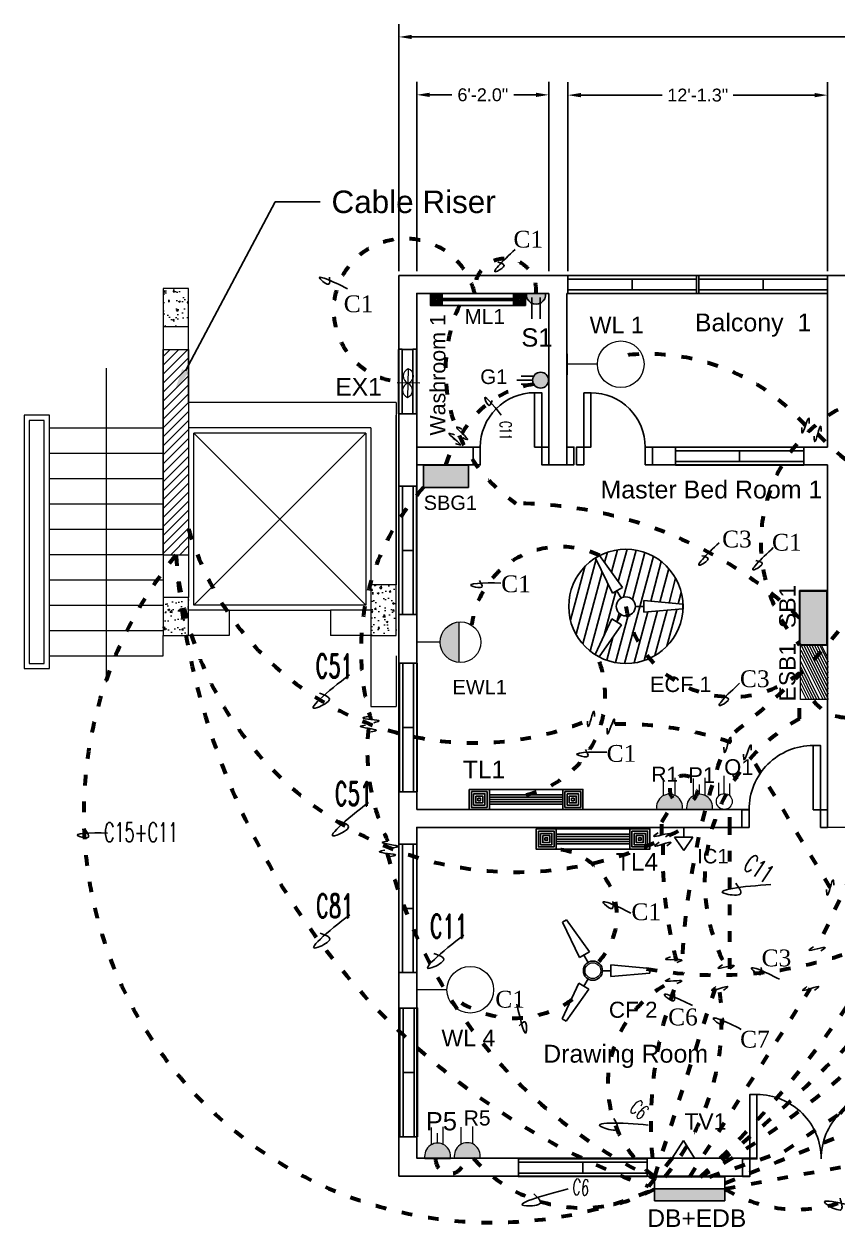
# Model space of a CAD drawing. Header units: inches. Extents: x -2148 to 1165, y -741 to 618.
# Drawn here: x -1122 to -667, y -510 to 163 of the extents above; entities that cross this region are included whole.
import ezdxf
from ezdxf import colors
from ezdxf.entities.mleader import LeaderData, LeaderLine
from ezdxf.math import Vec2, Vec3

# ---------------------------------------------------------------- set-up
doc = ezdxf.new("R2010")
doc.units = ezdxf.units.IN
doc.header["$LTSCALE"] = 0.5
doc.header["$MEASUREMENT"] = 0
doc.linetypes.add('ACAD_ISO03W100', pattern=[30, 12, -18])
for name, color, linetype in [('Component Names', 2, 'Continuous'), ('Doors', 5, 'Continuous'), ('Everything', 7, 'Continuous'), ('High Load Wiring', 130, 'Continuous'), ('Low Load Wiring', 1, 'Continuous'), ('Room Dimension', 7, 'Continuous'), ('Room Name', 7, 'Continuous'), ('Walls', 7, 'Continuous'), ('Window', 7, 'Continuous')]:
    doc.layers.add(name, color=color, linetype=linetype)
doc.layers.add('Electrical Loads and  Legend Sheet', color=6, linetype='Continuous', lineweight=25)
doc.styles.add('JASIM', font='times.ttf')
doc.styles.add('ROMAND', font='romand.shx', dxfattribs={"width": 0.8})
doc.styles.get("Standard").update_dxf_attribs({"font": 'arial.ttf'})
doc.dimstyles.get("Standard").update_dxf_attribs({"dimscale": 40.05, "dimtxt": 0.18, "dimasz": 0.18, "dimexe": 0.18, "dimexo": 0.0625, "dimgap": 0.09, "dimtad": 0, "dimtih": 1, "dimtoh": 1, "dimdec": 1, "dimzin": 0, "dimdsep": 46, "dimlunit": 3, "dimtxsty": 'Standard', "dimcen": 0.09, "dimadec": 0, "dimazin": 0, "dimtfac": 1, "dimtdec": 1, "dimtofl": 0, "dimtmove": 0, "dimatfit": 3, "dimfxl": 1, "dimtolj": 1, "dimtzin": 0, "dimarcsym": 0})
pattern_1 = [(50, (-42186.186, -13667.022), (10.1688703, -0.8896609), [1.0633035, -11.6963387]), (355, (-42186.186, -13667.022), (-1.9671304, 10.6641139), [0.8506428, -9.357071]), (100.4514, (-42185.339, -13667.097), (8.2017475, 9.7744465), [0.903669, -9.9403583]), (46.1842, (-42186.186, -13664.187), (15.130682, -2.346626), [1.594955, -17.544508]), (96.6356, (-42184.925, -13664.382), (13.2510685, 13.8104394), [1.3555034, -14.910535]), (351.1842, (-42186.186, -13664.187), (13.251058, 13.81045), [1.275964, -14.0356064]), (21, (-42184.7685, -13664.896), (8.4625782, -5.7080811), [1.0633035, -11.6963387]), (326, (-42184.768, -13664.896), (3.449574, 10.280728), [0.8506428, -9.357071]), (71.4514, (-42184.063, -13665.371), (11.9121557, 4.5726375), [0.903669, -9.9403583]), (37.5, (-42186.1862, -13667.0224), (0.1723949, 4.71956273), [0, -9.2436519, 0, -9.4988447, 0, -9.3925144]), (7.5, (-42186.186, -13667.0224), (3.72963685, 5.5917248), [0, -5.41575924, 0, -9.0309912, 0, -3.5797885]), (327.5, (-42189.3478, -13667.0224), (7.56820364, -0.319769), [0, -3.54434505, 0, -11.0583566, 0, -14.6735885]), (317.5, (-42190.7655, -13667.0224), (8.2680521, 1.4192264), [0, -4.6076486, 0, -7.343883, 0, -10.4203745])]

# ---------------------------------------------------------------- blocks, each defined once
blk = doc.blocks.new('10')
at = {"layer": 'Electrical Loads and  Legend Sheet'}
blk.add_hatch(color=256, dxfattribs=at).paths.add_polyline_path([(27132.13, -3831.38), (27132.13, -3823.38, 1.138442)])
for p, q in [((27130.46, -3825.65), (27121.48, -3825.65)), ((27132.13, -3831.38), (27132.13, -3823.38)), ((27130.46, -3829.1), (27121.48, -3829.1))]:
    blk.add_line(p, q, dxfattribs=at)
blk.add_arc((27131.61, -3827.38), 4.03, 82.5917, 277.4083, dxfattribs=at)
blk = doc.blocks.new('82')
at = {"layer": 'Electrical Loads and  Legend Sheet'}
for p, q in [((1444.82, -4136.61), (1444.82, -4145.99)), ((1452.32, -4141.3), (1444.82, -4136.61)), ((1452.32, -4141.3), (1444.82, -4145.99))]:
    blk.add_line(p, q, dxfattribs=at)
blk = doc.blocks.new('25')
at = {"layer": 'Electrical Loads and  Legend Sheet'}
for p, q in [((27123.97, -3857.76), (27129.6, -3853.92)), ((27129.6, -3853.92), (27129.6, -3861.59)), ((27123.97, -3857.76), (27129.6, -3861.59)), ((27133.46, -3857.76), (27129.6, -3857.76))]:
    blk.add_line(p, q, dxfattribs=at)
blk = doc.blocks.new('S')
at = {"layer": 'Electrical Loads and  Legend Sheet'}
for p, q in [((27102.47, -3564.52), (27101.37, -3580.67)), ((27104.44, -3564.49), (27102.47, -3564.52)), ((27104.44, -3564.49), (27106.12, -3580.63)), ((27106.12, -3580.63), (27101.37, -3580.67)), ((27103.45, -3584.14), (27103.45, -3580.66)), ((27082.54, -3599.02), (27095.82, -3589.69)), ((27083.52, -3600.72), (27098.17, -3593.81)), ((27095.82, -3589.69), (27098.17, -3593.81)), ((27100.04, -3590.05), (27097.02, -3591.79)), ((27106.86, -3590.05), (27109.88, -3591.79)), ((27111.08, -3589.69), (27108.73, -3593.81)), ((27123.38, -3600.72), (27108.73, -3593.81)), ((27124.36, -3599.02), (27111.08, -3589.69)), ((27082.54, -3599.02), (27083.52, -3600.72)), ((27124.36, -3599.02), (27123.38, -3600.72))]:
    blk.add_line(p, q, dxfattribs=at)
blk.add_circle((27103.45, -3588.08), 3.94, dxfattribs=at)
blk = doc.blocks.new('t')
at = {"layer": 'Electrical Loads and  Legend Sheet'}
blk.add_hatch(color=7, dxfattribs=at).paths.add_polyline_path([(26239.88, -3590.47), (26239.88, -3593.47), (26245.88, -3593.47), (26245.88, -3590.47)])
at = {"layer": 'Electrical Loads and  Legend Sheet', "color": 7}
for p, q in [((26239.88, -3590.47), (26239.88, -3593.47)), ((26245.88, -3590.47), (26239.88, -3590.47)), ((26245.88, -3593.47), (26245.88, -3590.47)), ((26239.88, -3593.47), (26245.88, -3593.47))]:
    blk.add_line(p, q, dxfattribs=at)
blk = doc.blocks.new('2')
at = {"layer": 'Electrical Loads and  Legend Sheet'}
blk.add_hatch(color=256, dxfattribs=at).paths.add_polyline_path([(27131.11, -3604.57), (27131.11, -3606.15), (27140.34, -3606.15), (27140.34, -3604.57)])
blk.add_line((27140.34, -3604.57), (27131.11, -3604.57), dxfattribs=at)
blk.add_lwpolyline([(27131.11, -3602.99), (27140.34, -3602.99), (27140.34, -3606.15), (27131.11, -3606.15), (27131.11, -3602.99)], dxfattribs=at)
blk = doc.blocks.new('*D29')
at = {"layer": 'Defpoints', "color": 0, "linetype": 'Continuous', "lineweight": 15, "transparency": 16777216}
for p in [(-288.5, 156.01), (-912.47, 22.45), (-288.5, 22.45)]:
    blk.add_point(p, dxfattribs=at)
at = {"layer": 'Room Dimension', "color": 0, "linetype": 'Continuous', "lineweight": -2, "transparency": 16777216}
for p, q in [((-912.47, 24.95), (-912.47, 163.22)), ((-288.5, 24.95), (-288.5, 163.22)), ((-905.26, 156.01), (-610.2, 156.01)), ((-295.71, 156.01), (-590.76, 156.01))]:
    blk.add_line(p, q, dxfattribs=at)
at = {"layer": 'Room Dimension', "color": 0, "linetype": 'Continuous', "lineweight": 15, "transparency": 16777216}
for points in [[(-905.26, 157.21), (-905.26, 154.81), (-912.47, 156.01)], [(-295.71, 157.21), (-295.71, 154.81), (-288.5, 156.01)]]:
    blk.add_solid(points, dxfattribs=at)
at = {"layer": 'Room Dimension', "color": 0, "linetype": 'Continuous', "lineweight": 15, "transparency": 16777216, "insert": (-600.48, 156.01), "char_height": 7.209, "attachment_point": 5}
blk.add_mtext("\\A1;52'", dxfattribs=at)
blk = doc.blocks.new('*D30')
at = {"layer": 'Defpoints', "color": 0, "linetype": 'Continuous', "lineweight": 15, "transparency": 16777216}
for p in [(-672.48, 123.44), (-817.81, 22.43), (-672.48, 22.45)]:
    blk.add_point(p, dxfattribs=at)
at = {"layer": 'Room Dimension', "color": 0, "linetype": 'Continuous', "lineweight": -2, "transparency": 16777216}
for p, q in [((-817.81, 24.93), (-817.81, 130.65)), ((-672.48, 24.95), (-672.48, 130.65)), ((-810.6, 123.44), (-764.99, 123.44)), ((-679.69, 123.44), (-725.3, 123.44))]:
    blk.add_line(p, q, dxfattribs=at)
at = {"layer": 'Room Dimension', "color": 0, "linetype": 'Continuous', "lineweight": 15, "transparency": 16777216}
for points in [[(-810.6, 124.64), (-810.6, 122.24), (-817.81, 123.44)], [(-679.69, 124.64), (-679.69, 122.24), (-672.48, 123.44)]]:
    blk.add_solid(points, dxfattribs=at)
at = {"layer": 'Room Dimension', "color": 0, "linetype": 'Continuous', "lineweight": 15, "transparency": 16777216, "insert": (-745.15, 123.44), "char_height": 7.209, "attachment_point": 5}
blk.add_mtext('\\A1;12\'-1.3"', dxfattribs=at)
blk = doc.blocks.new('*D34')
at = {"layer": 'Defpoints', "color": 0, "linetype": 'Continuous', "lineweight": 15, "transparency": 16777216}
for p in [(-828.47, 123.6), (-902.47, 22.45), (-828.47, 22.45)]:
    blk.add_point(p, dxfattribs=at)
at = {"layer": 'Room Dimension', "color": 0, "linetype": 'Continuous', "lineweight": -2, "transparency": 16777216}
for p, q in [((-902.47, 24.95), (-902.47, 130.81)), ((-828.47, 24.95), (-828.47, 130.81)), ((-895.26, 123.6), (-882.87, 123.6)), ((-835.68, 123.6), (-848.06, 123.6))]:
    blk.add_line(p, q, dxfattribs=at)
at = {"layer": 'Room Dimension', "color": 0, "linetype": 'Continuous', "lineweight": 15, "transparency": 16777216}
for points in [[(-895.26, 124.8), (-895.26, 122.4), (-902.47, 123.6)], [(-835.68, 124.8), (-835.68, 122.4), (-828.47, 123.6)]]:
    blk.add_solid(points, dxfattribs=at)
at = {"layer": 'Room Dimension', "color": 0, "linetype": 'Continuous', "lineweight": 15, "transparency": 16777216, "insert": (-865.47, 123.6), "char_height": 7.209, "attachment_point": 5}
blk.add_mtext('\\A1;6\'-2.0"', dxfattribs=at)

msp = doc.modelspace()

# ---------------------------------------------------------------- hatches: boundary and pattern name
at = {"layer": 'Electrical Loads and  Legend Sheet', "lineweight": 13, "true_color": 0xf8991e}
h = msp.add_hatch(dxfattribs=at)
h.set_pattern_fill('ANSI31', color=30, scale=28.35476, style=0)
h.set_pattern_definition([(45, (25408.9336, 10405.6777), (-2.5062304, 2.5062304), [])])
h.paths.add_polyline_path([(-1030.16, -19), (-1044.34, -19), (-1044.34, -133.94), (-1030.16, -133.94)])
at = {"layer": 'Electrical Loads and  Legend Sheet'}
msp.add_hatch(color=256, dxfattribs=at).paths.add_polyline_path([(-828.67, -36.09, 1), (-837.58, -36.09, 1)])
at = {"layer": 'Electrical Loads and  Legend Sheet', "linetype": 'Continuous', "lineweight": 15, "true_color": 0xffffff}
h = msp.add_hatch(color=7, dxfattribs=at)
h.dxf.hatch_style = 1
h.paths.add_polyline_path([(-898.7, -83.66), (-898.7, -96.29), (-873.73, -96.29), (-873.73, -83.66)])
at = {"layer": 'Electrical Loads and  Legend Sheet'}
h = msp.add_hatch(dxfattribs=at)
h.set_pattern_fill('ANSI31', color=253, scale=40.679878, angle=30, style=0)
h.set_pattern_definition([(75, (-37140.909, 3698.7174), (-4.91171814, 1.3160909), [])])
h.paths.add_polyline_path([(-800.1, -134.28), (-787.26, -152.13), (-790.38, -153.95), (-788.03, -158.06, -0.57735), (-780.04, -162.71), (-775.32, -162.73), (-775.32, -159.45), (-753.41, -161.49, 0.549835)])
h.paths.add_polyline_path([(-753.42, -164.16), (-775.31, -165.88), (-775.32, -162.73), (-780.04, -162.71, -0.57735), (-788.07, -167.3), (-790.45, -171.39), (-787.74, -173), (-800.33, -190.99, 0.549855)])
h.paths.add_polyline_path([(-788.07, -167.3, -0.266869), (-790.72, -162.69, -0.26903), (-788.03, -158.06), (-790.38, -153.95), (-792.82, -155.37), (-802.41, -135.6, 0.257886), (-817.38, -162.69, 0.255723), (-802.63, -189.64), (-793.28, -169.72), (-790.45, -171.39)])
at = {"layer": 'Electrical Loads and  Legend Sheet', "lineweight": 13}
h = msp.add_hatch(dxfattribs=at)
h.set_pattern_fill('AR-CONC', color=0, scale=1.417738, style=0)
h.set_pattern_definition(pattern_1)
h.paths.add_polyline_path([(-1030.16, -157.81), (-1044.34, -157.81), (-1044.34, -179.08), (-1030.16, -179.08)])
at = {"layer": 'Electrical Loads and  Legend Sheet', "linetype": 'Continuous', "lineweight": 15}
h = msp.add_hatch(color=6, dxfattribs=at)
h.dxf.hatch_style = 1
h.paths.add_polyline_path([(-878.86, -171.41, 0.390879), (-889.34, -182.76, 0.390879), (-878.86, -194.12)])
h = msp.add_hatch(color=6, dxfattribs=at)
h.dxf.hatch_style = 1
h.paths.add_polyline_path([(-753.83, -276.41, 1.207935), (-768.12, -276.41)])
h = msp.add_hatch(color=6, dxfattribs=at)
h.dxf.hatch_style = 1
h.paths.add_polyline_path([(-736.96, -276.47, 1.207935), (-751.25, -276.47)])
h = msp.add_hatch(color=6, dxfattribs=at)
h.dxf.hatch_style = 1
h.paths.add_polyline_path([(-883.64, -471.72, 1.207935), (-897.93, -471.72)])
h = msp.add_hatch(color=6, dxfattribs=at)
h.dxf.hatch_style = 1
h.paths.add_polyline_path([(-867.03, -471.52, 1.207935), (-881.32, -471.52)])
at = {"layer": 'Walls', "lineweight": 13}
h = msp.add_hatch(dxfattribs=at)
h.set_pattern_fill('AR-CONC', color=0, scale=1.417738, style=0)
h.set_pattern_definition(pattern_1)
h.paths.add_polyline_path([(-1030.16, 15.15), (-1044.34, 15.15), (-1044.34, -6.12), (-1030.16, -6.12)])
h = msp.add_hatch(dxfattribs=at)
h.set_pattern_fill('AR-CONC', color=0, scale=1.417738, style=0)
h.set_pattern_definition(pattern_1)
h.paths.add_polyline_path([(-913.91, -150.73), (-928.09, -150.73), (-928.09, -179.08), (-913.91, -179.08)])

# ---------------------------------------------------------------- linework, layer by layer
at = {"layer": 'Doors', "color": 5}
for p, q in [((-836.47, -73.55), (-836.47, -43.12)), ((-828.47, -73.55), (-836.47, -73.55)), ((-828.47, -83.44), (-828.47, -73.55)), ((-672.44, -276.51), (-676.44, -276.51)), ((-676.44, -276.51), (-676.44, -286.41)), ((-672.44, -286.41), (-672.44, -276.51)), ((-676.44, -286.41), (-672.44, -286.41))]:
    msp.add_line(p, q, dxfattribs=at)
for points in [[(-866.9, -73.64, -0.415066), (-836.47, -43.12), (-832.47, -43.12), (-832.47, -73.55), (-832.47, -83.44), (-828.47, -83.44), (-818.5, -83.44)], [(-680.44, -240.52), (-680.44, -276.51), (-676.44, -276.51), (-676.44, -240.52), (-680.44, -240.52, 0.414214), (-716.44, -276.51)], [(-712.02, -435.92), (-712.02, -471.91), (-716.02, -471.91), (-716.02, -435.92), (-712.02, -435.92, -0.414214), (-676.02, -471.91)], [(-640.09, -435.92), (-640.09, -471.91), (-636.09, -471.91), (-636.09, -435.92), (-640.09, -435.92, 0.414214), (-676.09, -471.91)]]:
    msp.add_lwpolyline(points, format="xyb", dxfattribs=at)
for points in [[(-808.97, -43.13), (-804.97, -43.13), (-804.97, -73.56), (-812.97, -73.56), (-812.97, -83.46), (-808.97, -83.46), (-808.97, -73.56)], [(-866.9, -73.64), (-870.9, -73.64), (-870.9, -83.53), (-866.9, -83.53)], [(-818.5, -83.44), (-818.5, -73.55), (-814.5, -73.55), (-814.5, -83.44)], [(-774.54, -73.56), (-770.54, -73.56), (-770.54, -83.46), (-774.54, -83.46)], [(-716.4, -286.51), (-716.4, -276.62), (-720.4, -276.62), (-720.4, -286.51)], [(-720.02, -481.81), (-720.02, -471.91), (-716.02, -471.91), (-716.02, -481.81)]]:
    msp.add_lwpolyline(points, close=True, dxfattribs=at)
msp.add_arc((-804.97, -73.56), 30.43, 359.83338, 90, dxfattribs=at)
at = {"layer": 'Electrical Loads and  Legend Sheet'}
for p, q in [((-902.47, 12.45), (-828.47, 12.45)), ((-888.16, 9.66), (-848.29, 9.66)), ((-888.16, 9.55), (-848.29, 9.55)), ((-888.16, 9.44), (-848.29, 9.44)), ((-888.16, 9.33), (-848.29, 9.33)), ((-888.16, 9.11), (-848.29, 9.11)), ((-888.16, 8.89), (-848.29, 8.89)), ((-888.16, 8.78), (-848.29, 8.78)), ((-888.16, 8.66), (-848.29, 8.66)), ((-888.16, 8.55), (-848.29, 8.55)), ((-888.16, 8.55), (-848.29, 8.55)), ((-837.58, -36.09), (-846.39, -36.09)), ((-836.99, -33.79), (-843.96, -33.79)), ((-836.99, -38.39), (-843.96, -38.39))]:
    msp.add_line(p, q, dxfattribs=at)
at = {"layer": 'Electrical Loads and  Legend Sheet', "color": 6, "linetype": 'Continuous', "lineweight": 15}
for p, q in [((-818.22, -21.33), (-818.22, -33.07)), ((-907.31, -29.8), (-907.6, -45.76)), ((-801.29, -27.2), (-818.22, -27.2)), ((-900.82, -37.84), (-913.39, -37.61)), ((-878.86, -171.41), (-878.86, -194.12)), ((-902.42, -177.63), (-902.42, -187.89)), ((-889.34, -182.76), (-902.42, -182.76)), ((-671.99, -214.79), (-687.21, -184.33)), ((-673.48, -214.79), (-687.21, -187.3)), ((-671.99, -211.82), (-685.73, -184.33)), ((-671.99, -208.85), (-684.25, -184.33)), ((-671.99, -205.88), (-682.76, -184.33)), ((-671.99, -205.88), (-682.76, -184.33)), ((-671.99, -202.92), (-681.28, -184.33)), ((-671.99, -199.95), (-679.8, -184.33)), ((-671.99, -196.98), (-678.31, -184.33)), ((-671.99, -194.01), (-676.83, -184.33)), ((-671.99, -194.01), (-676.83, -184.33)), ((-672.46, -191.04), (-675.82, -184.33)), ((-676.91, -214.79), (-687.68, -193.23)), ((-674.96, -214.79), (-687.21, -190.27)), ((-678.4, -214.79), (-687.68, -196.2)), ((-679.88, -214.79), (-687.68, -199.17)), ((-681.36, -214.79), (-687.68, -202.14)), ((-682.84, -214.79), (-687.68, -205.11)), ((-684.33, -214.79), (-687.68, -208.07)), ((-764.54, -258.98), (-764.54, -268.72)), ((-757.98, -258.67), (-757.98, -268.43)), ((-747.67, -259.05), (-747.67, -268.78)), ((-744.1, -267.84), (-744.1, -262.36)), ((-741.11, -258.73), (-741.11, -268.49)), ((-733.62, -261.39), (-733.62, -268.93)), ((-730.29, -267.43), (-730.29, -257.52)), ((-727.4, -261.8), (-727.4, -268.5)), ((-768.12, -276.41), (-753.83, -276.41)), ((-751.25, -276.47), (-736.96, -276.47)), ((-902.47, -371.38), (-902.47, -383.12)), ((-885.54, -377.25), (-902.47, -377.25)), ((-894.35, -454.3), (-894.35, -464.03)), ((-890.78, -463.1), (-890.78, -457.61)), ((-887.79, -453.98), (-887.79, -463.74)), ((-877.74, -454.1), (-877.74, -463.83)), ((-871.18, -453.79), (-871.18, -463.54)), ((-897.93, -471.72), (-883.64, -471.72)), ((-881.32, -471.52), (-867.03, -471.52))]:
    msp.add_line(p, q, dxfattribs=at)
at = {"layer": 'Electrical Loads and  Legend Sheet', "color": 6}
for p, q in [((-861.82, -265.14), (-820.73, -265.14)), ((-861.82, -268.11), (-820.73, -268.11)), ((-861.82, -269.44), (-820.73, -269.44)), ((-861.82, -270.78), (-820.73, -270.78)), ((-861.82, -270.78), (-820.73, -270.78)), ((-861.82, -272.11), (-820.73, -272.11)), ((-861.82, -273.44), (-820.73, -273.44)), ((-861.82, -276.41), (-820.73, -276.41)), ((-824.34, -287.27), (-783.25, -287.27)), ((-824.34, -290.24), (-783.25, -290.24)), ((-824.34, -291.57), (-783.25, -291.57)), ((-824.34, -292.91), (-783.25, -292.91)), ((-824.34, -292.91), (-783.25, -292.91)), ((-824.34, -294.24), (-783.25, -294.24)), ((-824.34, -295.57), (-783.25, -295.57)), ((-824.34, -298.54), (-783.25, -298.54))]:
    msp.add_line(p, q, dxfattribs=at)
at = {"layer": 'Electrical Loads and  Legend Sheet', "color": 252}
msp.add_lwpolyline([(-894.8, 12.43), (-841.65, 12.43), (-841.65, 5.79), (-894.8, 5.79), (-894.8, 12.43)], dxfattribs=at)
for points in [[(-894.8, 12.43), (-888.16, 12.43), (-888.16, 5.79), (-894.8, 5.79)], [(-894.25, 11.88), (-888.71, 11.88), (-888.71, 6.34), (-894.25, 6.34)], [(-893.69, 11.32), (-889.26, 11.32), (-889.26, 6.89), (-893.69, 6.89)], [(-893.14, 10.77), (-889.82, 10.77), (-889.82, 7.45), (-893.14, 7.45)], [(-892.59, 10.22), (-890.37, 10.22), (-890.37, 8), (-892.59, 8)], [(-892.03, 9.66), (-890.93, 9.66), (-890.93, 8.55), (-892.03, 8.55)], [(-841.65, 12.43), (-848.29, 12.43), (-848.29, 5.79), (-841.65, 5.79)], [(-842.2, 11.88), (-847.74, 11.88), (-847.74, 6.34), (-842.2, 6.34)], [(-842.75, 11.32), (-847.18, 11.32), (-847.18, 6.89), (-842.75, 6.89)], [(-843.31, 10.77), (-846.63, 10.77), (-846.63, 7.45), (-843.31, 7.45)], [(-843.86, 10.22), (-846.08, 10.22), (-846.08, 8), (-843.86, 8)], [(-844.42, 9.66), (-845.52, 9.66), (-845.52, 8.55), (-844.42, 8.55)]]:
    msp.add_lwpolyline(points, close=True, dxfattribs=at)
at = {"layer": 'Electrical Loads and  Legend Sheet', "color": 0, "lineweight": 13}
msp.add_lwpolyline([(-1122.32, -55.74), (-1122.32, -197.51), (-1108.14, -197.51), (-1108.14, -55.74)], close=True, dxfattribs=at)
at = {"layer": 'Electrical Loads and  Legend Sheet', "color": 6, "linetype": 'Continuous', "lineweight": 15}
for points in [[(-672.48, -154.12), (-672.48, -184.27), (-687.73, -184.27), (-687.73, -154.12)], [(-687.68, -214.79), (-687.68, -184.33), (-672.46, -184.33), (-672.46, -214.79)]]:
    msp.add_lwpolyline(points, close=True, dxfattribs=at)
at = {"layer": 'Electrical Loads and  Legend Sheet', "color": 6}
for points in [[(-873.09, -265.14), (-861.82, -265.14), (-861.82, -276.41), (-873.09, -276.41)], [(-871.86, -266.37), (-863.05, -266.37), (-863.05, -275.18), (-871.86, -275.18)], [(-870.63, -267.6), (-864.28, -267.6), (-864.28, -273.95), (-870.63, -273.95)], [(-869.4, -268.83), (-865.51, -268.83), (-865.51, -272.72), (-869.4, -272.72)], [(-820.73, -265.14), (-809.45, -265.14), (-809.45, -276.41), (-820.73, -276.41)], [(-819.5, -266.37), (-810.68, -266.37), (-810.68, -275.18), (-819.5, -275.18)], [(-818.27, -267.6), (-811.91, -267.6), (-811.91, -273.95), (-818.27, -273.95)], [(-817.04, -268.83), (-813.14, -268.83), (-813.14, -272.72), (-817.04, -272.72)], [(-868.18, -270.06), (-866.73, -270.06), (-866.73, -271.49), (-868.18, -271.49)], [(-815.81, -270.06), (-814.37, -270.06), (-814.37, -271.49), (-815.81, -271.49)], [(-835.61, -287.27), (-824.34, -287.27), (-824.34, -298.54), (-835.61, -298.54)], [(-834.38, -288.5), (-825.57, -288.5), (-825.57, -297.31), (-834.38, -297.31)], [(-783.25, -287.27), (-771.97, -287.27), (-771.97, -298.54), (-783.25, -298.54)], [(-782.02, -288.5), (-773.2, -288.5), (-773.2, -297.31), (-782.02, -297.31)], [(-833.16, -289.73), (-826.8, -289.73), (-826.8, -296.08), (-833.16, -296.08)], [(-831.93, -290.96), (-828.03, -290.96), (-828.03, -294.85), (-831.93, -294.85)], [(-830.7, -292.19), (-829.26, -292.19), (-829.26, -293.62), (-830.7, -293.62)], [(-780.79, -289.73), (-774.43, -289.73), (-774.43, -296.08), (-780.79, -296.08)], [(-779.56, -290.96), (-775.66, -290.96), (-775.66, -294.85), (-779.56, -294.85)], [(-778.33, -292.19), (-776.89, -292.19), (-776.89, -293.62), (-778.33, -293.62)]]:
    msp.add_lwpolyline(points, close=True, dxfattribs=at)
at = {"layer": 'Electrical Loads and  Legend Sheet', "color": 6, "linetype": 'Continuous', "lineweight": 15}
for centre, radius in [((-788.25, -27.2), 13.04), ((-877.95, -182.76), 11.39), ((-730.29, -271.88), 4.45), ((-803.84, -366.59), 4.41), ((-872.5, -377.25), 13.04)]:
    msp.add_circle(centre, radius, dxfattribs=at)
at = {"layer": 'Electrical Loads and  Legend Sheet'}
msp.add_circle((-833.12, -36.09), 4.46, dxfattribs=at)
at = {"layer": 'Electrical Loads and  Legend Sheet', "color": 253}
msp.add_circle((-785.38, -162.69), 32, dxfattribs=at)
at = {"layer": 'Electrical Loads and  Legend Sheet', "color": 6, "linetype": 'Continuous', "lineweight": 15}
for centre, radius, start, end in [((-905.75, -33.82), 4.31, 111.212, 246.67068), ((-908.42, -33.77), 4.12, 283.48106, 74.40162), ((-906.25, -41.79), 4.19, 106.72493, 251.15775), ((-909.18, -41.74), 4.32, 291.41265, 66.47002), ((-760.98, -275.05), 7.27, 349.23995, 190.76005), ((-744.1, -275.11), 7.27, 349.23995, 190.76005), ((-890.78, -470.37), 7.27, 349.23995, 190.76005), ((-874.17, -470.17), 7.27, 349.23995, 190.76005)]:
    msp.add_arc(centre, radius, start, end, dxfattribs=at)
at = {"layer": 'High Load Wiring', "color": 4, "linetype": 'ACAD_ISO03W100', "lineweight": 60}
for points in [[(-886.12, -83.61), (-881.19, -69.09)], [(-670.98, -320.09), (-715.26, -246.81)], [(-765.3, -290.66), (-765.3, -283.38), (-760.83, -276.41)], [(-727.12, -286.67), (-727.12, -276.41)], [(-727.12, -365.53), (-727.12, -286.67)], [(-738.57, -481.95), (-696.52, -467.56), (-665.55, -446.46), (-612.41, -387.19), (-580.68, -345.54), (-569.62, -345.54), (-546.75, -349.96), (-525.72, -349.96)], [(-769.25, -481.95), (-735, -375.48)], [(-730.01, -488.67), (-645.03, -472.73), (-564.13, -457.55), (-542.66, -444.68)], [(-759.4, -471.54), (-772.8, -487.31)]]:
    msp.add_lwpolyline(points, dxfattribs=at)
for centre, radius, start, end in [((-828.9, -93.29), 55.5, 98.37515, 150.33559), ((-797.74, -187.29), 135.99, 137.94007, 196.51772), ((-870.28, -72.43), 166.68, 196.415, 293.09546), ((-860.14, -278.74), 228.77, 140.73198, 293.41063), ((-846.89, -120.56), 190.83, 184.01954, 299.48242), ((-632.45, -106.63), 405.73, 183.85903, 249.76093), ((-787.68, -416.54), 187.89, 70.98788, 91.22439), ((-813.74, -243.72), 116.42, 173.71038, 205.60521), ((-753.02, -265.28), 7.84, 314.65925, 225.34075), ((-532.02, -301.73), 232.77, 178.54958, 195.01988), ((-649.69, -232.32), 277.85, 194.29921, 244.5139), ((-1000.96, -36.54), 514.45, 300.02643, 325.13307), ((-731.52, -430.21), 64.03, 120.51468, 233.89714), ((-2163.53, 3094.85), 3856.66, 291.82058, 293.70116), ((-689.4, -422.9), 77.3, 238.30447, 321.28233), ((-883.93, -472.21), 7.98, 175.64838, 3.64706), ((-809.51, -417.85), 81.46, 221.3847, 299.61498)]:
    msp.add_arc(centre, radius, start, end, dxfattribs=at)
at = {"layer": 'High Load Wiring', "color": 4, "ltscale": 0.3}
for points in [[(-860.22, -47.48), (-860.71, -48.83), (-861.81, -51.88), (-867.42, -40.79), (-859.56, -49.87), (-855.15, -55.74)], [(-956.89, -211.31), (-954.16, -212.3), (-947.98, -214.53), (-970.42, -225.89), (-952.05, -209.97), (-940.16, -201.04)], [(-946.14, -282.76), (-943.41, -283.74), (-937.23, -285.97), (-959.67, -297.33), (-941.3, -281.42), (-929.41, -272.49)], [(-1087.66, -288.1), (-1086.72, -289.63), (-1084.6, -293.06), (-1099.73, -289.93), (-1084.81, -289.32), (-1075.69, -289.58)], [(-723.91, -317.64), (-722.18, -319.98), (-718.28, -325.27), (-743.26, -322.25), (-719.13, -319.22), (-704.29, -318.4)], [(-956.62, -345.51), (-953.88, -346.5), (-947.7, -348.73), (-970.15, -360.09), (-951.77, -344.17), (-939.88, -335.24)], [(-892.82, -356.92), (-890.08, -357.9), (-883.9, -360.13), (-906.34, -371.5), (-887.97, -355.58), (-876.08, -346.65)], [(-792.04, -449.3), (-790.69, -451.85), (-787.64, -457.64), (-811.76, -450.95), (-787.58, -451.56), (-772.86, -452.96)], [(-836.95, -491.44), (-834.85, -493.43), (-830.11, -497.93), (-855.09, -499.32), (-832, -492.15), (-817.6, -488.76)], [(-665.43, -493.96), (-664.63, -496.74), (-662.82, -503.02), (-685.07, -491.57), (-661.52, -497.08), (-647.39, -501.44)]]:
    msp.add_open_spline(points, degree=3, knots=[0, 0, 0, 0, 2.84987, 6.438032, 19.008, 19.008, 19.008, 19.008], dxfattribs=at)
at = {"layer": 'High Load Wiring', "color": 4, "linetype": 'ByBlock'}
for points in [[(-880.75, -71.47), (-877.93, -72.4), (-884.34, -65.84), (-881.36, -66.75)], [(-876.83, -68.23), (-874.07, -69.34), (-880.06, -62.39), (-877.15, -63.48)], [(-802.91, -224.37), (-803.23, -221.41), (-806.55, -229.96), (-806.95, -226.87)], [(-929.71, -224.26), (-932.56, -225.1), (-923.55, -226.84), (-926.52, -227.79)], [(-791.7, -228.69), (-791.83, -225.73), (-795.68, -234.05), (-795.89, -230.94)], [(-931.08, -229.16), (-933.97, -229.82), (-925.1, -232.11), (-928.11, -232.87)], [(-726.47, -238.9), (-726.79, -235.95), (-730.12, -244.49), (-730.52, -241.41)], [(-715.26, -243.23), (-715.39, -240.26), (-719.24, -248.58), (-719.45, -245.48)], [(-763.11, -291.7), (-760.7, -289.96), (-769.77, -291.3), (-767.28, -289.42)], [(-915.81, -297.78), (-912.9, -297.15), (-921.76, -294.76), (-918.73, -294.03)], [(-762.47, -296.74), (-760.17, -294.86), (-769.14, -296.76), (-766.78, -294.73)], [(-917.23, -302.66), (-914.37, -301.85), (-923.36, -300.02), (-920.39, -299.1)], [(-669, -318.7), (-669.31, -315.75), (-672.64, -324.29), (-673.04, -321.21)], [(-760.41, -358.91), (-763.15, -360.07), (-754, -360.78), (-756.84, -362.06)], [(-727.12, -365.53), (-724.71, -363.79), (-733.78, -365.13), (-731.3, -363.25)], [(-760.56, -370.93), (-763.22, -372.26), (-754.05, -372.4), (-756.8, -373.85)], [(-730.69, -377.49), (-728.39, -375.61), (-737.36, -377.5), (-735, -375.48)]]:
    msp.add_spline(points, degree=3, dxfattribs=at)
at = {"layer": 'Low Load Wiring', "color": 244, "linetype": 'ACAD_ISO03W100', "lineweight": 60, "true_color": 0x991b1e}
msp.add_lwpolyline([(-688.12, -225.61), (-688.12, -215.56)], dxfattribs=at)
at = {"layer": 'Low Load Wiring', "color": 240, "linetype": 'ACAD_ISO03W100', "lineweight": 60, "true_color": 0xed1f24}
msp.add_lwpolyline([(-749.63, -481.95), (-681.99, -376.59)], dxfattribs=at)
for centre, radius, start, end in [((-908.95, 3.03), 40.08, 13.59498, 264.64723), ((-852.85, 14.63), 17.28, 352.73794, 187.32183), ((-796.63, -30.73), 89.75, 155.99067, 235.91357), ((-772.86, -138.26), 116.79, 41.0719, 97.01654), ((-623.9, -127.18), 85.93, 69.94132, 221.63166), ((-551.08, 57.1), 176.98, 224.19279, 269.16267), ((-848.93, -338.99), 233.94, 46.57547, 89.51031), ((-821.86, -179.61), 50.29, 64.35255, 172.50945), ((141.4, -714.8), 895.47, 140.91422, 156.2703), ((-726, -153.2), 60.14, 189.07887, 309.0341), ((-661.28, -200.89), 24.02, 217.64808, 31.14754), ((-853.82, -212.62), 56.9, 282.74441, 23.07908), ((-827.76, -335.78), 37.4, 316.63242, 84.76025), ((-734.35, -147.36), 221.7, 259.75745, 316.09107), ((-847.82, -337.63), 55.48, 237.68754, 305.84883)]:
    msp.add_arc(centre, radius, start, end, dxfattribs=at)
at = {"layer": 'Low Load Wiring', "color": 244, "linetype": 'ACAD_ISO03W100', "lineweight": 60, "true_color": 0x991b1e}
for centre, radius, start, end in [((-939.16, 45.87), 351.96, 307.63268, 324.56956), ((-333.26, -382.17), 421.19, 161.48657, 177.55096), ((-548.14, -452.06), 223.28, 160.43846, 187.99732)]:
    msp.add_arc(centre, radius, start, end, dxfattribs=at)
at = {"layer": 'Low Load Wiring', "color": 242, "linetype": 'ACAD_ISO03W100', "lineweight": 60, "true_color": 0xcd2027}
for centre, radius, start, end in [((-637.56, -316.15), 103.71, 119.18345, 207.7803), ((-1211.66, 124.59), 766.18, 307.66129, 326.24663), ((-1113.6, -81.27), 545.43, 312.72526, 329.70955), ((-867.23, -394.72), 135.51, 319.93152, 7.68765)]:
    msp.add_arc(centre, radius, start, end, dxfattribs=at)
at = {"layer": 'Low Load Wiring', "color": 242, "ltscale": 0.3, "true_color": 0xcd2027}
for points in [[(-857.06, 29.91), (-855.33, 29.45), (-851.43, 28.4), (-864.58, 20.28), (-854.16, 30.98), (-847.35, 37.07)], [(-951.35, 21.59), (-951.17, 19.81), (-950.76, 15.8), (-963.02, 25.2), (-949.32, 19.26), (-941.21, 15.06)], [(-742.85, -134.33), (-741.13, -134.79), (-737.23, -135.83), (-750.37, -143.96), (-739.96, -133.26), (-733.15, -127.17)], [(-712.54, -136.99), (-710.81, -137.45), (-706.91, -138.49), (-720.05, -146.62), (-709.64, -135.91), (-702.83, -129.83)], [(-867.36, -148.17), (-866.43, -149.7), (-864.31, -153.13), (-879.44, -150), (-864.52, -149.39), (-855.39, -149.65)], [(-731.41, -212.9), (-729.68, -213.36), (-725.78, -214.4), (-738.92, -222.53), (-728.51, -211.83), (-721.7, -205.74)], [(-808.02, -242.84), (-807.09, -244.36), (-804.97, -247.8), (-820.1, -244.66), (-805.18, -244.05), (-796.05, -244.32)], [(-792.66, -327.87), (-792.48, -329.65), (-792.07, -333.66), (-804.33, -324.26), (-790.63, -330.2), (-782.52, -334.4)], [(-709.57, -364.81), (-709.39, -366.59), (-708.98, -370.6), (-721.24, -361.2), (-707.54, -367.14), (-699.43, -371.34)], [(-758.25, -379.62), (-758.07, -381.4), (-757.65, -385.41), (-769.92, -376.01), (-756.22, -381.95), (-748.11, -386.15)], [(-845.12, -397.42), (-843.85, -396.17), (-840.96, -393.34), (-840.67, -408.79), (-844.57, -394.38), (-846.34, -385.42)], [(-730.92, -392.93), (-730.74, -394.71), (-730.33, -398.72), (-742.59, -389.32), (-728.89, -395.26), (-720.78, -399.46)]]:
    msp.add_open_spline(points, degree=3, knots=[0, 0, 0, 0, 2.84987, 6.438032, 19.008, 19.008, 19.008, 19.008], dxfattribs=at)
at = {"layer": 'Low Load Wiring', "color": 242, "linetype": 'ByBlock', "true_color": 0xcd2027}
for points in [[(-682.75, -60.27), (-682.88, -57.3), (-686.73, -65.62), (-686.94, -62.52)], [(-675.99, -64.88), (-676.31, -61.92), (-679.63, -70.47), (-680.03, -67.38)], [(-676.17, -355.48), (-673.76, -353.74), (-682.83, -355.08), (-680.35, -353.2)], [(-679.74, -377.49), (-677.44, -375.61), (-686.41, -377.5), (-684.05, -375.48)]]:
    msp.add_spline(points, degree=3, dxfattribs=at)
at = {"layer": 'Walls'}
for p, q in [((-672.48, 22.45), (-803.12, 22.45)), ((-902.47, 12.45), (-902.47, -56.88)), ((-902.47, -276.41), (-902.47, 12.45)), ((-828.47, 12.45), (-828.47, -56.88)), ((-672.48, 12.45), (-818.47, 12.45)), ((-818.47, 12.45), (-818.47, -56.88)), ((-672.48, -56.88), (-672.48, 12.45)), ((-828.47, -56.88), (-828.47, -73.55)), ((-818.47, -56.88), (-818.5, -73.55)), ((-672.48, -66.88), (-672.48, -56.88)), ((-902.47, -66.88), (-902.47, -276.41)), ((-672.48, -73.55), (-672.48, -66.88)), ((-770.54, -73.56), (-672.48, -73.55)), ((-672.65, -69.93), (-672.48, -69.93)), ((-774.54, -83.55), (-672.48, -83.55)), ((-672.48, -276.41), (-672.48, -83.55)), ((-672.63, -241.78), (-672.61, -241.82)), ((-902.47, -276.41), (-716.44, -276.41)), ((-672.44, -286.41), (-662.48, -286.3))]:
    msp.add_line(p, q, dxfattribs=at)
at = {"layer": 'Walls', "color": 0, "lineweight": 13}
for p, q in [((-1044.34, -6.12), (-1044.34, -157.81)), ((-1030.16, -48.65), (-1030.16, -6.12)), ((-1076.24, -205.14), (-1076.24, -29.38)), ((-913.91, -48.65), (-1030.16, -48.65)), ((-913.91, -48.65), (-913.91, -55.74)), ((-1108.14, -62.83), (-1044.34, -62.83)), ((-928.09, -62.83), (-1030.16, -62.83)), ((-1030.16, -62.83), (-1030.16, -157.81)), ((-1027.33, -162.07), (-1027.33, -65.66)), ((-1027.33, -162.07), (-930.92, -65.66)), ((-1027.33, -65.66), (-930.92, -162.07)), ((-930.92, -65.66), (-1027.33, -65.66)), ((-930.92, -65.66), (-930.92, -162.07)), ((-928.09, -62.83), (-928.09, -150.73)), ((-1108.14, -77), (-1044.34, -77)), ((-1108.14, -91.18), (-1044.34, -91.18)), ((-1108.14, -105.36), (-1044.34, -105.36)), ((-1108.14, -119.53), (-1044.34, -119.53)), ((-1108.14, -133.71), (-1044.34, -133.71)), ((-1108.14, -147.89), (-1044.34, -147.89)), ((-1108.14, -162.07), (-1044.34, -162.07)), ((-1007.48, -164.9), (-1030.16, -164.9)), ((-930.92, -162.07), (-1027.33, -162.07)), ((-1007.48, -164.9), (-950.77, -164.9)), ((-1007.48, -164.9), (-1007.48, -179.08)), ((-950.77, -164.9), (-950.77, -179.08)), ((-928.09, -164.9), (-950.77, -164.9)), ((-1108.14, -176.24), (-1044.34, -176.24)), ((-1044.34, -190.42), (-1044.34, -179.08)), ((-1007.48, -179.08), (-1030.16, -179.08)), ((-928.09, -179.08), (-950.77, -179.08)), ((-928.09, -179.08), (-928.09, -218.78)), ((-1108.14, -190.42), (-1044.34, -190.42)), ((-913.91, -190.42), (-913.91, -218.78)), ((-928.09, -218.78), (-913.91, -218.78))]:
    msp.add_line(p, q, dxfattribs=at)
at = {"layer": 'Walls', "color": 7, "true_color": 0xffffff}
msp.add_line((-913.91, -55.74), (-913.91, -150.73), dxfattribs=at)
at = {"layer": 'Walls'}
for points in [[(-636.09, -481.52), (-288.5, -481.52), (-288.5, 22.45), (-912.47, 22.45), (-912.47, -481.52), (-716.02, -481.52)], [(-902.47, -71.55), (-902.47, 12.45), (-902.47, -83.55), (-872.43, -83.55), (-870.9, -83.53)], [(-902.47, -73.55), (-872.47, -73.55), (-870.9, -73.64)], [(-720.4, -286.51), (-902.47, -286.41), (-902.47, -471.52), (-712.02, -471.52)], [(-676.09, -471.52), (-676.02, -471.52)]]:
    msp.add_lwpolyline(points, dxfattribs=at)
at = {"layer": 'Walls', "color": 0, "lineweight": 13}
for points in [[(-1044.34, -6.12), (-1030.16, -6.12), (-1030.16, 15.15), (-1044.34, 15.15)], [(-1044.34, -19), (-1030.16, -19), (-1030.16, -133.94), (-1044.34, -133.94)], [(-1119.48, -58.57), (-1119.48, -194.67), (-1110.98, -194.67), (-1110.98, -58.57)], [(-928.09, -179.08), (-913.91, -179.08), (-913.91, -150.73), (-928.09, -150.73)], [(-1044.34, -179.08), (-1030.16, -179.08), (-1030.16, -157.81), (-1044.34, -157.81)]]:
    msp.add_lwpolyline(points, close=True, dxfattribs=at)
at = {"layer": 'Walls'}
msp.add_lwpolyline([(-774.54, -83.55), (-774.54, -73.65), (-770.54, -73.65), (-770.54, -83.55)], close=True, dxfattribs=at)
at = {"layer": 'Window', "color": 30, "true_color": 0xf26722}
for p, q in [((-817.81, 20.43), (-745.82, 20.43)), ((-781.82, 14.43), (-781.82, 20.43)), ((-744.54, 20.43), (-672.54, 20.43)), ((-708.54, 14.43), (-708.54, 20.43)), ((-745.82, 14.43), (-817.81, 14.43)), ((-672.54, 14.43), (-744.54, 14.43)), ((-910.69, -54.88), (-910.69, -18.88)), ((-904.69, -18.88), (-910.69, -18.88)), ((-904.69, -18.88), (-904.69, -54.88)), ((-910.52, -167.33), (-910.52, -95.33)), ((-904.52, -95.33), (-904.52, -167.33)), ((-910.52, -131.33), (-904.52, -131.33)), ((-910.2, -266.51), (-910.2, -194.51)), ((-904.2, -194.51), (-904.2, -266.51)), ((-910.2, -230.51), (-904.2, -230.51)), ((-910.41, -367.7), (-910.41, -295.71)), ((-904.41, -295.71), (-904.41, -367.7)), ((-910.41, -331.71), (-904.41, -331.71)), ((-909.98, -459.51), (-909.98, -387.51)), ((-903.98, -387.51), (-903.98, -459.51)), ((-909.98, -423.51), (-903.98, -423.51)), ((-845.54, -473.83), (-773.55, -473.83)), ((-809.55, -479.83), (-809.55, -473.83)), ((-773.55, -479.83), (-845.54, -479.83))]:
    msp.add_line(p, q, dxfattribs=at)
at = {"layer": 'Window', "color": 32, "true_color": 0xcd6928}
for p, q in [((-910.69, -18.82), (-912.69, -18.82)), ((-904.69, -18.82), (-902.69, -18.82)), ((-757.69, -75.59), (-685.69, -75.59)), ((-721.69, -81.59), (-721.69, -75.59)), ((-685.69, -81.59), (-757.69, -81.59))]:
    msp.add_line(p, q, dxfattribs=at)
at = {"layer": 'Window', "color": 30, "true_color": 0xf26722}
for points in [[(-745.82, 22.43), (-745.82, 12.43), (-817.81, 12.43), (-817.81, 22.43)], [(-672.54, 22.43), (-672.54, 12.43), (-744.54, 12.43), (-744.54, 22.43)], [(-902.52, -167.33), (-912.52, -167.33), (-912.52, -95.33), (-902.52, -95.33)], [(-902.2, -266.51), (-912.2, -266.51), (-912.2, -194.51), (-902.2, -194.51)], [(-902.41, -367.7), (-912.41, -367.7), (-912.41, -295.71), (-902.41, -295.71)], [(-901.98, -459.51), (-911.98, -459.51), (-911.98, -387.51), (-901.98, -387.51)], [(-773.55, -471.83), (-773.55, -481.83), (-845.54, -481.83), (-845.54, -471.83)]]:
    msp.add_lwpolyline(points, close=True, dxfattribs=at)
msp.add_lwpolyline([(-902.69, -18.88), (-902.69, -54.88), (-912.69, -54.88), (-912.69, -18.88)], dxfattribs=at)
at = {"layer": 'Window', "color": 32, "true_color": 0xcd6928}
msp.add_lwpolyline([(-685.69, -73.59), (-685.69, -83.59), (-757.69, -83.59), (-757.69, -73.59)], close=True, dxfattribs=at)

# ---------------------------------------------------------------- block references
at = {"layer": 'Electrical Loads and  Legend Sheet', "xscale": 1.333369283899351, "yscale": 1.333369283895713, "zscale": 1.333369283897939, "rotation": 90}
msp.add_blockref('10', (-5939.01, -36164.7), dxfattribs=at)
at = {"layer": 'Everything', "color": 7, "xscale": 4.193753827242958, "yscale": 4.193753827231516, "zscale": 4.193753827238515}
msp.add_blockref('t', (-110942.31, 14973.96), dxfattribs=at)
at = {"layer": 'Everything'}
for name, p, xscale, yscale, zscale, rotation in [('S', (-35103.26, -14186.88), 1.355995944241558, 1.355995944241558, 1.355995944241558, 29.76887881914298), ('25', (-5896.79, -36465.6), 1.333369283899351, 1.333369283895713, 1.333369283897939, 89.99999999999999), ('S', (-35121.72, -14390.77), 1.355995944241558, 1.355995944241558, 1.355995944241558, 29.76887881914298), ('82', (-6275.04, -2398.02), 1.333369283899351, 1.333369283895713, 1.333369283897939, 90)]:
    msp.add_blockref(name, p, dxfattribs=dict(at, xscale=xscale, yscale=yscale, zscale=zscale, rotation=rotation))
at = {"layer": 'Everything', "color": 7, "xscale": 5.059630671164311, "yscale": 5.059630671150506, "zscale": 5.059630671158951, "rotation": 270}
msp.add_blockref('t', (17493.52, 132610.21), dxfattribs=at)
at = {"layer": 'Everything', "xscale": 4.253301177148685, "yscale": 4.253301177137081, "zscale": 4.253301177144179}
msp.add_blockref('2', (-116166.05, 14842.66), dxfattribs=at)

# ---------------------------------------------------------------- texts
at = {"layer": 'Component Names', "color": 2}
for s, height, p in [('WL 1', 9.308, (-805.69, -9.82)), ('SBG1', 8.013, (-898.58, -108.7)), ('ECF 1', 8.693, (-771.87, -210.64)), ('EWL1', 8.013, (-882.46, -211.85)), ('IC1', 8.115, (-745.46, -306.56)), ('CF 2', 9.003, (-794.91, -392.97)), ('WL 4', 9.231, (-888.61, -408.85)), ('TV1', 9.159, (-752.59, -455.59))]:
    msp.add_text(s, height=height, dxfattribs=at).set_placement(p)
at = {"layer": 'Component Names', "color": 40, "true_color": 0xf8d731}
for s, p in [('EX1', (-948.05, -44.7)), ('TL1', (-876.63, -258.93)), ('TL4', (-791.01, -310.56))]:
    msp.add_text(s, height=9.855, dxfattribs=at).set_placement(p)
at = {"layer": 'Component Names', "color": 2, "attachment_point": 1}
for s, width, gutter_width, insert, char_height in [('ML1', 5.9025, 41.58, (-875.74, 3.7), 8.317), ('S1', 2.4116, 51.08, (-843.9, -7.08), 10.216), ('G1', 11.9489, 40.57, (-866.9, -30.09), 8.158), ('Q1', 2.0816, 44.09, (-730.34, -248.24), 8.818), ('R1', 1.9794, 41.93, (-771.12, -252.45), 8.385), ('P1', 2.0816, 44.09, (-750.51, -252.75), 8.818), ('P5', 2.4116, 51.08, (-897.4, -445.75), 10.216), ('R5', 1.9897, 42.14, (-876.17, -444.81), 8.429)]:
    msp.add_mtext_dynamic_manual_height_columns(s, width=width, gutter_width=gutter_width, heights=[0], dxfattribs=dict(at, insert=insert, char_height=char_height))
at = {"layer": 'Component Names', "color": 2, "char_height": 9.188, "attachment_point": 1, "rotation": 90}
for s, insert in [('SB1', (-699.56, -174.83)), ('ESB1', (-699.56, -215.93))]:
    msp.add_mtext_dynamic_manual_height_columns(s, width=18.8718, gutter_width=45.94, heights=[0], dxfattribs=dict(at, insert=insert))
at = {"layer": 'Component Names', "color": 40, "linetype": 'ACAD_ISO03W100', "lineweight": 60, "true_color": 0xf8d731, "insert": (-773.38, -500.17), "char_height": 9.842, "attachment_point": 1}
msp.add_mtext_dynamic_manual_height_columns('DB+EDB', width=16.8804, gutter_width=49.21, heights=[0], dxfattribs=at)
at = {"layer": 'High Load Wiring', "color": 4, "ltscale": 0.3, "style": 'ROMAND', "width": 0.6}
for s, height, rotation, p in [('C11', 6.667, 270, (-856.03, -59.15)), ('C11', 10.164, 326.24984, (-720.37, -309.32)), ('C6', 8.507, 317.65228, (-784.04, -444.46)), ('C6', 8.931, 354.93724, (-815.63, -491.82))]:
    msp.add_text(s, height=height, rotation=rotation, dxfattribs=at).set_placement(p)
for s, height, p in [('C51', 13.496, (-959.24, -202.83)), ('C51', 13.496, (-948.49, -274.28)), ('C15+C11', 10.888, (-1077.49, -294.55)), ('C81', 13.496, (-958.97, -337.03)), ('C11', 13.496, (-895.17, -348.44))]:
    msp.add_text(s, height=height, dxfattribs=at).set_placement(p)
at = {"layer": 'Low Load Wiring', "color": 242, "true_color": 0xcd2027, "char_height": 9.417, "attachment_point": 2, "style": 'JASIM'}
for s, insert in [('C1', (-840.04, 47.53)), ('C1', (-935.06, 11.37)), ('C3', (-723.2, -120.29)), ('C1', (-695.27, -122.1)), ('C1', (-846.88, -145.37)), ('C3', (-713.23, -198.47)), ('C1', (-787.85, -240.28)), ('C1', (-774, -328.91)), ('C3', (-701.1, -354.74)), ('C1', (-850.18, -377.86)), ('C6', (-753.43, -387.78)), ('C7', (-713.14, -400.25))]:
    msp.add_mtext(s, dxfattribs=dict(at, insert=insert))
at = {"layer": 'Room Name', "color": 3, "insert": (-895.03, -67.1), "char_height": 8.581, "attachment_point": 1, "rotation": 90}
msp.add_mtext_dynamic_manual_height_columns('Washroom 1', width=238.3843, gutter_width=0.858, heights=[0], dxfattribs=at)
at = {"layer": 'Room Name', "color": 3, "attachment_point": 1}
for s, width, insert, char_height in [('Balcony  1', 822.9981, (-746.77, 1.22), 9.999), ('Master Bed Room 1', 1075.4555, (-799.59, -92.28), 9.9994), ('Drawing Room', 400.5258, (-831.71, -408.06), 9.9994)]:
    msp.add_mtext_dynamic_manual_height_columns(s, width=width, gutter_width=1, heights=[0], dxfattribs=dict(at, insert=insert, char_height=char_height))

# ---------------------------------------------------------------- dimensions: what is measured, and where the dimension line sits
at = {"layer": 'Room Dimension', "color": 32, "linetype": 'Continuous', "lineweight": 15, "true_color": 0xcd6928}
dim = msp.add_linear_dim(base=(-288.5, 156.01), p1=(-912.47, 22.45), p2=(-288.5, 22.45), dimstyle='Standard', dxfattribs=at)
dim.commit()
dim.dimension.update_dxf_attribs({"geometry": '*D29', "text_midpoint": (-600.48, 156.01)})
at = {"layer": 'Room Dimension', "color": 30, "linetype": 'Continuous', "lineweight": 15, "true_color": 0xf8991e}
for base, p1, p2, picture, middle in [((-828.47, 123.6), (-902.47, 22.45), (-828.47, 22.45), '*D34', (-865.47, 123.6)), ((-672.48, 123.44), (-817.81, 22.43), (-672.48, 22.45), '*D30', (-745.15, 123.44))]:
    dim = msp.add_linear_dim(base=base, p1=p1, p2=p2, dimstyle='Standard', dxfattribs=at)
    dim.commit()
    dim.dimension.update_dxf_attribs({"geometry": picture, "text_midpoint": middle})

# ---------------------------------------------------------------- leaders
at = {"layer": 'High Load Wiring', "color": 4, "linetype": 'Continuous', "lineweight": 60}
ml = msp.add_multileader_mtext('Standard', dxfattribs=at)
ml.set_content('Cable Riser', color=4)
ml.set_leader_properties()
ml.build(insert=Vec2(0, 0))
ml.multileader.update_dxf_attribs({"dogleg_length": 0.36, "arrow_head_size": 12.6, "scale": 70})
ctx = ml.context
ctx.base_point, ctx.scale, ctx.char_height, ctx.arrow_head_size, ctx.landing_gap_size, ctx.plane_origin = Vec3(-956.49, 63.63), 70, 12.5993, 12.6, 6.3, Vec3(-1030.16, 15.15)
notes = []
notes.append((ctx, [(0, (1, 1, 0), (-981.68, 63.63), (1, 0), 25.2, [(0, [(-1037.89, -41.93)], 0, [])])]))
ctx.mtext.insert, ctx.mtext.flow_direction = Vec3(-950.19, 70.04), 5
for ctx, leaders in notes:
    for number, flags, end, landing, length, lines in leaders:
        leader = LeaderData()
        leader.index, (leader.has_last_leader_line, leader.has_dogleg_vector, leader.attachment_direction) = number, flags
        leader.last_leader_point, leader.dogleg_vector, leader.dogleg_length = Vec3(end), Vec3(landing), length
        for number, points, colour, breaks in lines:
            line = LeaderLine()
            line.index, line.vertices, line.color, line.breaks = number, Vec3.list(points), colors.encode_raw_color(colour), breaks
            leader.lines.append(line)
        ctx.leaders.append(leader)

doc.saveas('drawing.dxf')
